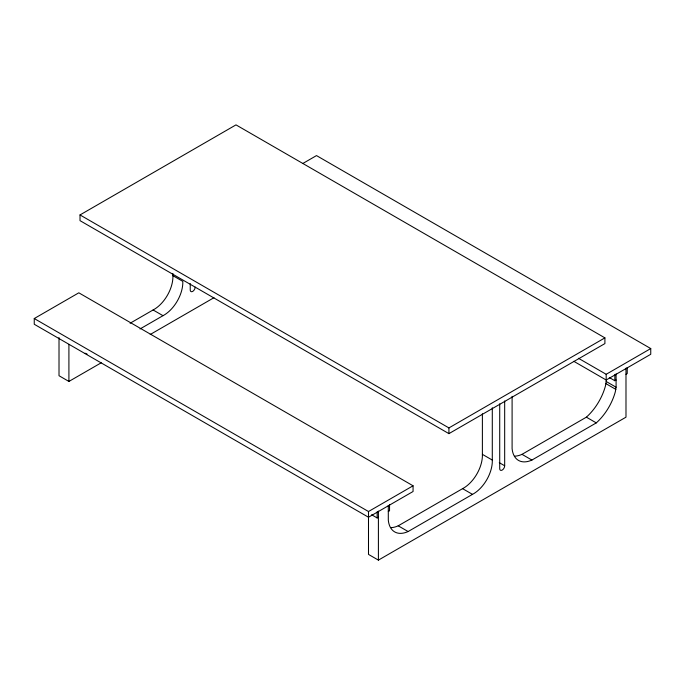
<?xml version="1.0" encoding="UTF-8"?>
<svg xmlns="http://www.w3.org/2000/svg" width="685" height="685" viewBox="0 0 685 685"><rect width="100%" height="100%" fill="white"/><g stroke="black" fill="none" stroke-linecap="round" stroke-linejoin="round"><path stroke-width="1.03" d="M514.752 456.159A31.51 18.195 -60 0 0 522.004 454.343L586.377 417.174A39.978 23.076 -60 0 0 605.437 385.989L606.182 381.494L606.182 374.293L650.75 348.562L650.75 354.282L606.182 380.012L573.782 361.303M522.004 454.343L531.903 460.063L596.284 422.893A39.978 23.076 -60 0 0 615.344 391.7L616.089 387.213L616.089 373.882M80.017 214.936L235.991 124.876L604.906 337.868L604.906 343.587L448.923 433.639L80.017 220.647L80.017 214.936L448.923 427.919L604.906 337.868M34.25 318.542L78.818 292.812L413.064 485.793L413.064 491.505L368.496 517.235L34.25 324.262L34.25 318.542L368.496 511.524L413.064 485.793M302.864 163.467L316.504 155.589L650.75 348.562M130.099 323.243L153.097 309.971A26.784 15.464 -60 0 0 172.903 275.661L172.903 273.529M140.005 328.963L162.996 315.682A26.784 15.464 -60 0 0 182.801 281.381L172.903 275.661M59.013 337.602L59.013 375.722L68.911 381.442L101.243 362.776M150.212 334.503L213.96 297.701M371.604 514.743L377.161 517.954L378.403 517.235M388.301 511.524L389.542 510.804L389.542 504.682M609.299 377.521L614.847 380.723L616.089 380.012M625.987 374.293L627.229 373.582L627.229 367.451M390.947 527.647A31.424 18.144 -60 0 0 398.208 525.815L462.58 488.653A26.784 15.464 -60 0 0 482.386 454.343L482.386 413.783M398.208 525.815L408.114 531.534L472.487 494.364A26.784 15.464 -60 0 0 492.292 460.063L492.292 407.763M368.496 511.524L368.496 554.405L378.403 560.124L625.987 417.174L625.987 368.17M578.405 358.255L606.182 374.293M606.182 381.494L616.089 387.213M605.985 383.686L615.892 389.405M586.377 417.174L596.284 422.893M499.271 462.658L504.674 465.783A3.502 2.021 -60 0 1 502.199 470.064A3.502 2.021 -60 0 1 499.716 468.634L499.716 403.825M482.386 454.343L492.292 460.063M153.097 309.971L162.996 315.682M462.58 488.653L472.487 494.364M614.847 374.601L614.847 380.723M512.097 396.324L512.097 448.624A31.51 18.195 -60 0 0 531.903 460.063M504.674 400.973L504.674 465.783M448.923 427.919L448.923 433.639M388.301 505.393L388.301 520.095A31.424 18.144 -60 0 0 408.114 531.534M378.403 511.113L378.403 560.124M377.161 511.823L377.161 517.954M190.233 283.581L190.233 289.96A3.502 2.021 -60 0 0 192.708 291.382A3.502 2.021 -60 0 0 195.182 287.101M68.911 344.384L68.911 381.442M87.089 354.076A31.424 18.144 -60 0 1 85.205 353.22"/></g></svg>
